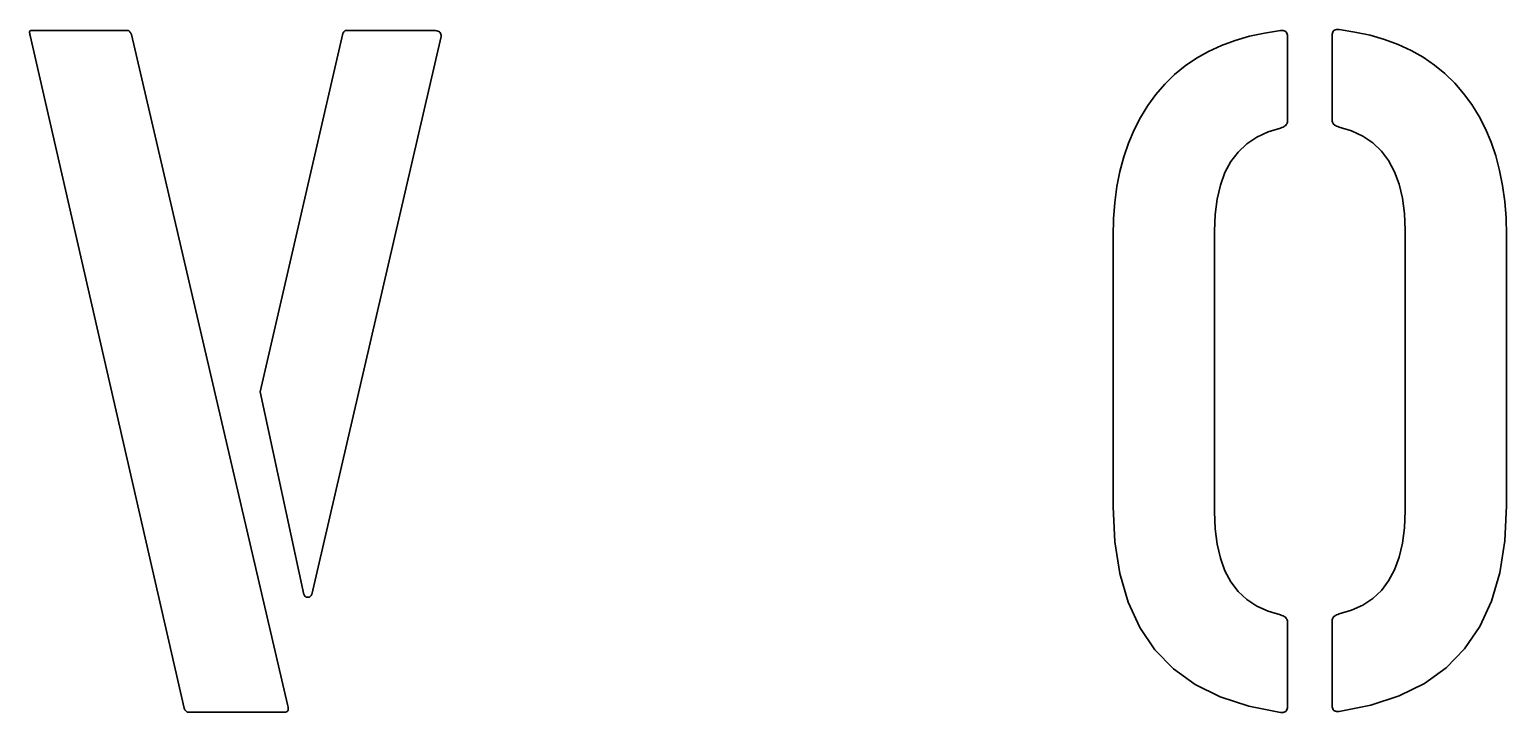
# Model space of a CAD drawing. Extents: x 10 to 410, y -69 to 348.
# Drawn here: x 45.15 to 88.49, y 190.99 to 211.03 of the extents above; entities that cross this region are included whole.
import ezdxf

# ---------------------------------------------------------------- set-up
doc = ezdxf.new("R2010")
doc.units = 0

msp = doc.modelspace()

# ---------------------------------------------------------------- linework, layer by layer
at = {"color": 7, "lineweight": 35, "ltscale": 0.000395}
for p, q in [((45.149994, 210.948578), (45.151428, 210.964294)), ((45.185715, 210.998566), (45.201431, 211))]:
    msp.add_line(p, q, dxfattribs=at)
at = {"color": 7, "lineweight": 35, "ltscale": 0.000466}
msp.add_line((45.151428, 210.929993), (45.149994, 210.948578), dxfattribs=at)
at = {"color": 7, "lineweight": 35, "ltscale": 0.000339}
for p, q in [((45.151428, 210.964294), (45.155716, 210.977142)), ((45.172852, 210.994293), (45.185715, 210.998566))]:
    msp.add_line(p, q, dxfattribs=at)
at = {"color": 7, "lineweight": 35, "ltscale": 0.000546}
msp.add_line((45.155716, 210.908569), (45.151428, 210.929993), dxfattribs=at)
at = {"color": 7, "lineweight": 35, "ltscale": 0.000307}
for p, q in [((45.155716, 210.977142), (45.162857, 210.987152)), ((45.162857, 210.987152), (45.172852, 210.994293))]:
    msp.add_line(p, q, dxfattribs=at)
at = {"color": 7, "lineweight": 35, "ltscale": 0.000633}
msp.add_line((45.162857, 210.884277), (45.155716, 210.908569), dxfattribs=at)
at = {"color": 7, "lineweight": 35, "ltscale": 0.000723}
msp.add_line((45.172852, 210.857147), (45.162857, 210.884277), dxfattribs=at)
at = {"color": 7, "lineweight": 35}
for p, q in [((49.687134, 191.114288), (45.172852, 210.857147)), ((48.144287, 210.885712), (52.715714, 191.228577))]:
    msp.add_line(p, q, dxfattribs=at)
at = {"color": 7, "lineweight": 35, "ltscale": 0.071428}
msp.add_line((45.201431, 211), (48.058563, 211), dxfattribs=at)
at = {"color": 7, "lineweight": 35, "ltscale": 0.000217}
msp.add_line((48.058563, 211), (48.064575, 210.993713), dxfattribs=at)
at = {"color": 7, "lineweight": 35, "ltscale": 0.000248}
msp.add_line((48.064575, 210.993713), (48.071136, 210.986282), dxfattribs=at)
at = {"color": 7, "lineweight": 35, "ltscale": 0.000279}
msp.add_line((48.071136, 210.986282), (48.078278, 210.977722), dxfattribs=at)
at = {"color": 7, "lineweight": 35, "ltscale": 0.00031}
msp.add_line((48.078278, 210.977722), (48.085999, 210.968002), dxfattribs=at)
at = {"color": 7, "lineweight": 35, "ltscale": 0.000341}
msp.add_line((48.085999, 210.968002), (48.094284, 210.957153), dxfattribs=at)
at = {"color": 7, "lineweight": 35, "ltscale": 0.000373}
for p, q in [((48.094284, 210.957153), (48.103134, 210.945145)), ((53.283707, 194.374847), (53.269424, 194.37915)), ((53.362, 194.37915), (53.347717, 194.374847))]:
    msp.add_line(p, q, dxfattribs=at)
at = {"color": 7, "lineweight": 35, "ltscale": 0.000404}
msp.add_line((48.103134, 210.945145), (48.112564, 210.932007), dxfattribs=at)
at = {"color": 7, "lineweight": 35, "ltscale": 0.000436}
msp.add_line((48.112564, 210.932007), (48.122574, 210.917725), dxfattribs=at)
at = {"color": 7, "lineweight": 35, "ltscale": 0.000468}
msp.add_line((48.122574, 210.917725), (48.133148, 210.902283), dxfattribs=at)
at = {"color": 7, "lineweight": 35, "ltscale": 0.000499}
msp.add_line((48.133148, 210.902283), (48.144287, 210.885712), dxfattribs=at)
at = {"color": 7, "lineweight": 35, "ltscale": 0.269778}
msp.add_line((51.91571, 200.399994), (54.344284, 210.914276), dxfattribs=at)
at = {"color": 7, "lineweight": 35, "ltscale": 0.420166}
msp.add_line((57.229996, 210.828583), (53.429993, 194.457153), dxfattribs=at)
at = {"color": 7, "lineweight": 35, "ltscale": 0.000493}
msp.add_line((54.344284, 210.914276), (54.355423, 210.930573), dxfattribs=at)
at = {"color": 7, "lineweight": 35, "ltscale": 0.00045}
msp.add_line((54.355423, 210.930573), (54.365997, 210.945145), dxfattribs=at)
at = {"color": 7, "lineweight": 35, "ltscale": 0.000407}
msp.add_line((54.365997, 210.945145), (54.375992, 210.958008), dxfattribs=at)
at = {"color": 7, "lineweight": 35, "ltscale": 0.000365}
msp.add_line((54.375992, 210.958008), (54.385422, 210.969147), dxfattribs=at)
at = {"color": 7, "lineweight": 35, "ltscale": 0.000324}
msp.add_line((54.385422, 210.969147), (54.394287, 210.978577), dxfattribs=at)
at = {"color": 7, "lineweight": 35, "ltscale": 0.000283}
msp.add_line((54.394287, 210.978577), (54.402573, 210.986298), dxfattribs=at)
at = {"color": 7, "lineweight": 35, "ltscale": 0.000244}
msp.add_line((54.402573, 210.986298), (54.410278, 210.992279), dxfattribs=at)
at = {"color": 7, "lineweight": 35, "ltscale": 0.000209}
msp.add_line((54.410278, 210.992279), (54.417435, 210.996582), dxfattribs=at)
at = {"color": 7, "lineweight": 35, "ltscale": 0.000176}
msp.add_line((54.417435, 210.996582), (54.423996, 210.999146), dxfattribs=at)
at = {"color": 7, "lineweight": 35, "ltscale": 0.000151}
msp.add_line((54.423996, 210.999146), (54.429993, 211), dxfattribs=at)
at = {"color": 7, "lineweight": 35, "ltscale": 0.065}
msp.add_line((54.429993, 211), (57.029999, 211), dxfattribs=at)
at = {"color": 7, "lineweight": 35, "ltscale": 0.000951}
msp.add_line((57.029999, 211), (57.067993, 210.998291), dxfattribs=at)
at = {"color": 7, "lineweight": 35, "ltscale": 0.00086}
msp.add_line((57.067993, 210.998291), (57.102005, 210.993134), dxfattribs=at)
at = {"color": 7, "lineweight": 35, "ltscale": 0.00078}
msp.add_line((57.102005, 210.993134), (57.132004, 210.984573), dxfattribs=at)
at = {"color": 7, "lineweight": 35, "ltscale": 0.000716}
msp.add_line((57.132004, 210.984573), (57.158005, 210.972565), dxfattribs=at)
at = {"color": 7, "lineweight": 35, "ltscale": 0.000671}
msp.add_line((57.158005, 210.972565), (57.179993, 210.957153), dxfattribs=at)
at = {"color": 7, "lineweight": 35, "ltscale": 0.000652}
msp.add_line((57.179993, 210.957153), (57.197998, 210.938293), dxfattribs=at)
at = {"color": 7, "lineweight": 35, "ltscale": 0.000658}
msp.add_line((57.197998, 210.938293), (57.21199, 210.916), dxfattribs=at)
at = {"color": 7, "lineweight": 35, "ltscale": 0.00069}
msp.add_line((57.21199, 210.916), (57.222, 210.890289), dxfattribs=at)
at = {"color": 7, "lineweight": 35, "ltscale": 0.000744}
msp.add_line((57.222, 210.890289), (57.227997, 210.861145), dxfattribs=at)
at = {"color": 7, "lineweight": 35, "ltscale": 0.000816}
msp.add_line((57.227997, 210.861145), (57.229996, 210.828583), dxfattribs=at)
at = {"color": 7, "lineweight": 35, "ltscale": 0.010664}
for p, q in [((80.127136, 210.559998), (80.527145, 210.708145)), ((84.915718, 210.736725), (85.31572, 210.588577))]:
    msp.add_line(p, q, dxfattribs=at)
at = {"color": 7, "lineweight": 35, "ltscale": 0.011004}
for p, q in [((80.527145, 210.708145), (80.949997, 210.830292)), ((84.492859, 210.858856), (84.915718, 210.736725))]:
    msp.add_line(p, q, dxfattribs=at)
at = {"color": 7, "lineweight": 35, "ltscale": 0.011399}
for p, q in [((80.949997, 210.830292), (81.395706, 210.926422)), ((84.047142, 210.955002), (84.492859, 210.858856))]:
    msp.add_line(p, q, dxfattribs=at)
at = {"color": 7, "lineweight": 35, "ltscale": 0.011845}
for p, q in [((81.395706, 210.926422), (81.864288, 210.996582)), ((83.578575, 211.025146), (84.047142, 210.955002))]:
    msp.add_line(p, q, dxfattribs=at)
at = {"color": 7, "lineweight": 35, "ltscale": 0.000954}
for p, q in [((81.864288, 210.996582), (81.902283, 211)), ((83.540573, 211.028564), (83.578575, 211.025146)), ((81.902283, 190.993149), (81.864288, 190.996582)), ((83.578575, 191.025146), (83.540573, 191.021729))]:
    msp.add_line(p, q, dxfattribs=at)
at = {"color": 7, "lineweight": 35, "ltscale": 0.00085}
for p, q in [((81.902283, 211), (81.936279, 210.998871)), ((81.936279, 190.994293), (81.902283, 190.993149))]:
    msp.add_line(p, q, dxfattribs=at)
at = {"color": 7, "lineweight": 35, "ltscale": 0.000763}
for p, q in [((81.936279, 210.998871), (81.966278, 210.993149)), ((83.47657, 211.021713), (83.506569, 211.027435)), ((81.966278, 191), (81.936279, 190.994293)), ((83.506569, 191.022858), (83.47657, 191.028564))]:
    msp.add_line(p, q, dxfattribs=at)
at = {"color": 7, "lineweight": 35, "ltscale": 0.000699}
for p, q in [((81.966278, 210.993149), (81.992279, 210.982864)), ((83.450569, 211.011429), (83.47657, 211.021713)), ((81.992279, 191.010284), (81.966278, 191)), ((83.47657, 191.028564), (83.450569, 191.038849))]:
    msp.add_line(p, q, dxfattribs=at)
at = {"color": 7, "lineweight": 35, "ltscale": 0.000664}
for p, q in [((81.992279, 210.982864), (82.014282, 210.968002)), ((82.046288, 208.261429), (82.032288, 208.238861)), ((83.410568, 208.267426), (83.396568, 208.290009)), ((82.032288, 193.754288), (82.046288, 193.73172)), ((83.396568, 193.760284), (83.410568, 193.782867)), ((82.014282, 191.025146), (81.992279, 191.010284)), ((83.450569, 191.038849), (83.428574, 191.053711))]:
    msp.add_line(p, q, dxfattribs=at)
at = {"color": 7, "lineweight": 35, "ltscale": 0.000662}
for p, q in [((82.014282, 210.968002), (82.032288, 210.948578)), ((83.410568, 210.977142), (83.428574, 210.996582)), ((82.032288, 191.044571), (82.014282, 191.025146)), ((83.428574, 191.053711), (83.410568, 191.073151))]:
    msp.add_line(p, q, dxfattribs=at)
at = {"color": 7, "lineweight": 35, "ltscale": 0.000695}
for p, q in [((82.032288, 210.948578), (82.046288, 210.924576)), ((82.064285, 208.339432), (82.062286, 208.311722)), ((83.380569, 208.340286), (83.378571, 208.368011)), ((82.062286, 193.681427), (82.064285, 193.653717)), ((83.378571, 193.682281), (83.380569, 193.710007)), ((82.046288, 191.068573), (82.032288, 191.044571))]:
    msp.add_line(p, q, dxfattribs=at)
at = {"color": 7, "lineweight": 35, "ltscale": 0.000757}
for p, q in [((82.046288, 210.924576), (82.056282, 210.895996)), ((83.386574, 210.924576), (83.396568, 210.953156)), ((82.056282, 191.097137), (82.046288, 191.068573)), ((83.396568, 191.097137), (83.386574, 191.125717))]:
    msp.add_line(p, q, dxfattribs=at)
at = {"color": 7, "lineweight": 35, "ltscale": 0.000842}
for p, q in [((82.056282, 210.895996), (82.062286, 210.862854)), ((83.380569, 210.891434), (83.386574, 210.924576)), ((83.386574, 191.125717), (83.380569, 191.158859)), ((82.062286, 191.13028), (82.056282, 191.097137))]:
    msp.add_line(p, q, dxfattribs=at)
at = {"color": 7, "lineweight": 35, "ltscale": 0.000944}
for p, q in [((82.062286, 210.862854), (82.064285, 210.82515)), ((83.378571, 210.853714), (83.380569, 210.891434)), ((82.064285, 191.167999), (82.062286, 191.13028)), ((83.380569, 191.158859), (83.378571, 191.196564))]:
    msp.add_line(p, q, dxfattribs=at)
at = {"color": 7, "lineweight": 35, "ltscale": 0.062143}
for p, q in [((82.064285, 210.82515), (82.064285, 208.339432)), ((83.378571, 208.368011), (83.378571, 210.853714)), ((82.064285, 193.653717), (82.064285, 191.167999)), ((83.378571, 191.196564), (83.378571, 193.682281))]:
    msp.add_line(p, q, dxfattribs=at)
at = {"color": 7, "lineweight": 35, "ltscale": 0.000694}
for p, q in [((83.396568, 210.953156), (83.410568, 210.977142)), ((83.410568, 191.073151), (83.396568, 191.097137))]:
    msp.add_line(p, q, dxfattribs=at)
at = {"color": 7, "lineweight": 35, "ltscale": 0.000663}
msp.add_line((83.428574, 210.996582), (83.450569, 211.011429), dxfattribs=at)
at = {"color": 7, "lineweight": 35, "ltscale": 0.000851}
for p, q in [((83.506569, 211.027435), (83.540573, 211.028564)), ((83.540573, 191.021729), (83.506569, 191.022858))]:
    msp.add_line(p, q, dxfattribs=at)
at = {"color": 7, "lineweight": 35, "ltscale": 0.010173}
for p, q in [((79.395706, 210.185715), (79.75, 210.385864)), ((85.692856, 210.414429), (86.047142, 210.214294))]:
    msp.add_line(p, q, dxfattribs=at)
at = {"color": 7, "lineweight": 35, "ltscale": 0.010385}
for p, q in [((79.75, 210.385864), (80.127136, 210.559998)), ((85.31572, 210.588577), (85.692856, 210.414429))]:
    msp.add_line(p, q, dxfattribs=at)
at = {"color": 7, "lineweight": 35, "ltscale": 0.010031}
for p, q in [((86.047142, 210.214294), (86.378571, 209.988144)), ((79.064285, 209.959564), (79.395706, 210.185715))]:
    msp.add_line(p, q, dxfattribs=at)
at = {"color": 7, "lineweight": 35, "ltscale": 0.009962}
for p, q in [((78.755707, 209.707428), (79.064285, 209.959564)), ((86.378571, 209.988144), (86.687141, 209.736008))]:
    msp.add_line(p, q, dxfattribs=at)
at = {"color": 7, "lineweight": 35, "ltscale": 0.01005}
for p, q in [((78.207138, 209.125153), (78.470001, 209.429291)), ((86.972862, 209.457855), (87.235718, 209.153717))]:
    msp.add_line(p, q, dxfattribs=at)
at = {"color": 7, "lineweight": 35, "ltscale": 0.009968}
msp.add_line((78.470001, 209.429291), (78.755707, 209.707428), dxfattribs=at)
at = {"color": 7, "lineweight": 35, "ltscale": 0.009969}
msp.add_line((86.687141, 209.736008), (86.972862, 209.457855), dxfattribs=at)
at = {"color": 7, "lineweight": 35, "ltscale": 0.010124}
for p, q in [((77.968277, 208.798141), (78.207138, 209.125153)), ((87.235718, 209.153717), (87.474571, 208.826721))]:
    msp.add_line(p, q, dxfattribs=at)
at = {"color": 7, "lineweight": 35, "ltscale": 0.010182}
for p, q in [((77.754578, 208.451431), (77.968277, 208.798141)), ((87.474571, 208.826721), (87.688286, 208.480011))]:
    msp.add_line(p, q, dxfattribs=at)
at = {"color": 7, "lineweight": 35, "ltscale": 0.010303}
for p, q in [((87.688286, 208.480011), (87.876854, 208.113571)), ((77.565994, 208.085007), (77.754578, 208.451431))]:
    msp.add_line(p, q, dxfattribs=at)
at = {"color": 7, "lineweight": 35, "ltscale": 0.010483}
for p, q in [((77.402573, 207.698853), (77.565994, 208.085007)), ((87.876854, 208.113571), (88.040291, 207.727432))]:
    msp.add_line(p, q, dxfattribs=at)
at = {"color": 7, "lineweight": 35, "ltscale": 0.009648}
for p, q in [((81.864288, 208.139435), (81.495148, 208.026855)), ((83.947716, 208.055435), (83.578575, 208.167999))]:
    msp.add_line(p, q, dxfattribs=at)
at = {"color": 7, "lineweight": 35, "ltscale": 0.000998}
for p, q in [((81.902283, 208.151718), (81.864288, 208.139435)), ((81.864288, 193.853714), (81.902283, 193.841431))]:
    msp.add_line(p, q, dxfattribs=at)
at = {"color": 7, "lineweight": 35, "ltscale": 0.000919}
for p, q in [((81.936279, 208.16571), (81.902283, 208.151718)), ((83.540573, 208.180298), (83.506569, 208.19429)), ((81.902283, 193.841431), (81.936279, 193.827423)), ((83.506569, 193.856003), (83.540573, 193.869995))]:
    msp.add_line(p, q, dxfattribs=at)
at = {"color": 7, "lineweight": 35, "ltscale": 0.000847}
for p, q in [((81.966278, 208.181427), (81.936279, 208.16571)), ((83.506569, 208.19429), (83.47657, 208.210007)), ((81.936279, 193.827423), (81.966278, 193.811707)), ((83.47657, 193.840286), (83.506569, 193.856003))]:
    msp.add_line(p, q, dxfattribs=at)
at = {"color": 7, "lineweight": 35, "ltscale": 0.000783}
for p, q in [((81.992279, 208.198853), (81.966278, 208.181427)), ((83.47657, 208.210007), (83.450569, 208.227432)), ((81.966278, 193.811707), (81.992279, 193.794281)), ((83.450569, 193.822861), (83.47657, 193.840286))]:
    msp.add_line(p, q, dxfattribs=at)
at = {"color": 7, "lineweight": 35, "ltscale": 0.000729}
for p, q in [((82.014282, 208.218002), (81.992279, 208.198853)), ((83.450569, 208.227432), (83.428574, 208.246582)), ((81.992279, 193.794281), (82.014282, 193.775146)), ((83.428574, 193.803711), (83.450569, 193.822861))]:
    msp.add_line(p, q, dxfattribs=at)
at = {"color": 7, "lineweight": 35, "ltscale": 0.000689}
for p, q in [((82.032288, 208.238861), (82.014282, 208.218002)), ((83.428574, 208.246582), (83.410568, 208.267426)), ((82.014282, 193.775146), (82.032288, 193.754288)), ((83.410568, 193.782867), (83.428574, 193.803711))]:
    msp.add_line(p, q, dxfattribs=at)
at = {"color": 7, "lineweight": 35, "ltscale": 0.000657}
for p, q in [((82.056282, 208.285721), (82.046288, 208.261429)), ((83.386574, 193.735992), (83.396568, 193.760284)), ((82.046288, 193.73172), (82.056282, 193.707428))]:
    msp.add_line(p, q, dxfattribs=at)
at = {"color": 7, "lineweight": 35, "ltscale": 0.000667}
for p, q in [((82.062286, 208.311722), (82.056282, 208.285721)), ((83.386574, 208.314285), (83.380569, 208.340286)), ((82.056282, 193.707428), (82.062286, 193.681427)), ((83.380569, 193.710007), (83.386574, 193.735992))]:
    msp.add_line(p, q, dxfattribs=at)
at = {"color": 7, "lineweight": 35, "ltscale": 0.000656}
msp.add_line((83.396568, 208.290009), (83.386574, 208.314285), dxfattribs=at)
at = {"color": 7, "lineweight": 35, "ltscale": 0.000999}
for p, q in [((83.578575, 208.167999), (83.540573, 208.180298)), ((83.540573, 193.869995), (83.578575, 193.882294))]:
    msp.add_line(p, q, dxfattribs=at)
at = {"color": 7, "lineweight": 35, "ltscale": 0.00912}
for p, q in [((84.278, 207.900574), (83.947716, 208.055435)), ((81.495148, 208.026855), (81.164856, 207.872009))]:
    msp.add_line(p, q, dxfattribs=at)
at = {"color": 7, "lineweight": 35, "ltscale": 0.010719}
for p, q in [((77.264282, 207.292999), (77.402573, 207.698853)), ((88.040291, 207.727432), (88.178574, 207.321579))]:
    msp.add_line(p, q, dxfattribs=at)
at = {"color": 7, "lineweight": 35, "ltscale": 0.008701}
msp.add_line((80.873428, 207.674866), (80.62085, 207.435425), dxfattribs=at)
at = {"color": 7, "lineweight": 35, "ltscale": 0.008796}
for p, q in [((81.164856, 207.872009), (80.873428, 207.674866)), ((84.569427, 207.70343), (84.278, 207.900574))]:
    msp.add_line(p, q, dxfattribs=at)
at = {"color": 7, "lineweight": 35, "ltscale": 0.0087}
msp.add_line((84.821999, 207.464005), (84.569427, 207.70343), dxfattribs=at)
at = {"color": 7, "lineweight": 35, "ltscale": 0.011009}
for p, q in [((77.151138, 206.867432), (77.264282, 207.292999)), ((88.178574, 207.321579), (88.29171, 206.895996))]:
    msp.add_line(p, q, dxfattribs=at)
at = {"color": 7, "lineweight": 35, "ltscale": 0.00884}
for p, q in [((80.62085, 207.435425), (80.407135, 207.153717)), ((85.035713, 207.182281), (84.821999, 207.464005))]:
    msp.add_line(p, q, dxfattribs=at)
at = {"color": 7, "lineweight": 35, "ltscale": 0.009204}
for p, q in [((85.210571, 206.858292), (85.035713, 207.182281)), ((80.407135, 207.153717), (80.232285, 206.829712))]:
    msp.add_line(p, q, dxfattribs=at)
at = {"color": 7, "lineweight": 35, "ltscale": 0.011347}
for p, q in [((77.063141, 206.42215), (77.151138, 206.867432)), ((88.29171, 206.895996), (88.379715, 206.450714))]:
    msp.add_line(p, q, dxfattribs=at)
at = {"color": 7, "lineweight": 35, "ltscale": 0.009768}
for p, q in [((80.232285, 206.829712), (80.096283, 206.46344)), ((85.346573, 206.492004), (85.210571, 206.858292))]:
    msp.add_line(p, q, dxfattribs=at)
at = {"color": 7, "lineweight": 35, "ltscale": 0.011731}
for p, q in [((77.00029, 205.957153), (77.063141, 206.42215)), ((88.379715, 206.450714), (88.442574, 205.985718))]:
    msp.add_line(p, q, dxfattribs=at)
at = {"color": 7, "lineweight": 35, "ltscale": 0.010499}
for p, q in [((80.096283, 206.46344), (79.999146, 206.054871)), ((85.443718, 206.083435), (85.346573, 206.492004))]:
    msp.add_line(p, q, dxfattribs=at)
at = {"color": 7, "lineweight": 35, "ltscale": 0.012155}
msp.add_line((76.96257, 205.472427), (77.00029, 205.957153), dxfattribs=at)
at = {"color": 7, "lineweight": 35, "ltscale": 0.011365}
for p, q in [((79.999146, 206.054871), (79.940857, 205.604004)), ((85.501999, 205.632568), (85.443718, 206.083435))]:
    msp.add_line(p, q, dxfattribs=at)
at = {"color": 7, "lineweight": 35, "ltscale": 0.012154}
msp.add_line((88.442574, 205.985718), (88.480286, 205.501007), dxfattribs=at)
at = {"color": 7, "lineweight": 35, "ltscale": 0.012615}
for p, q in [((76.949997, 204.968002), (76.96257, 205.472427)), ((88.480286, 205.501007), (88.492859, 204.996582))]:
    msp.add_line(p, q, dxfattribs=at)
at = {"color": 7, "lineweight": 35, "ltscale": 0.012338}
for p, q in [((79.940857, 205.604004), (79.921432, 205.11087)), ((85.521431, 205.139435), (85.501999, 205.632568))]:
    msp.add_line(p, q, dxfattribs=at)
at = {"color": 7, "lineweight": 35, "ltscale": 0.205714}
for p, q in [((79.921432, 205.11087), (79.921432, 196.882294)), ((85.521431, 196.910858), (85.521431, 205.139435))]:
    msp.add_line(p, q, dxfattribs=at)
at = {"color": 7, "lineweight": 35, "ltscale": 0.198571}
msp.add_line((76.949997, 197.025146), (76.949997, 204.968002), dxfattribs=at)
at = {"color": 7, "lineweight": 35, "ltscale": 0.198572}
msp.add_line((88.492859, 204.996582), (88.492859, 197.053711), dxfattribs=at)
at = {"color": 7, "lineweight": 35, "ltscale": 0.152008}
msp.add_line((53.201431, 194.457153), (51.91571, 200.399994), dxfattribs=at)
at = {"color": 7, "lineweight": 35, "ltscale": 0.025708}
for p, q in [((76.999146, 195.998001), (76.949997, 197.025146)), ((88.492859, 197.053711), (88.443718, 196.026581))]:
    msp.add_line(p, q, dxfattribs=at)
at = {"color": 7, "lineweight": 35, "ltscale": 0.012467}
for p, q in [((79.921432, 196.882294), (79.940857, 196.384003)), ((85.501999, 196.412567), (85.521431, 196.910858))]:
    msp.add_line(p, q, dxfattribs=at)
at = {"color": 7, "lineweight": 35, "ltscale": 0.011465}
msp.add_line((79.940857, 196.384003), (79.999146, 195.929138), dxfattribs=at)
at = {"color": 7, "lineweight": 35, "ltscale": 0.011464}
msp.add_line((85.443718, 195.957718), (85.501999, 196.412567), dxfattribs=at)
at = {"color": 7, "lineweight": 35, "ltscale": 0.023611}
for p, q in [((77.146576, 195.065155), (76.999146, 195.998001)), ((88.443718, 196.026581), (88.296288, 195.093719))]:
    msp.add_line(p, q, dxfattribs=at)
at = {"color": 7, "lineweight": 35, "ltscale": 0.010568}
for p, q in [((79.999146, 195.929138), (80.096283, 195.517715)), ((85.346573, 195.546295), (85.443718, 195.957718))]:
    msp.add_line(p, q, dxfattribs=at)
at = {"color": 7, "lineweight": 35, "ltscale": 0.009808}
for p, q in [((80.096283, 195.517715), (80.232285, 195.149719)), ((85.210571, 195.178284), (85.346573, 195.546295))]:
    msp.add_line(p, q, dxfattribs=at)
at = {"color": 7, "lineweight": 35, "ltscale": 0.021846}
for p, q in [((77.392288, 194.226578), (77.146576, 195.065155)), ((88.296288, 195.093719), (88.050575, 194.255142))]:
    msp.add_line(p, q, dxfattribs=at)
at = {"color": 7, "lineweight": 35, "ltscale": 0.009217}
for p, q in [((80.232285, 195.149719), (80.407135, 194.82515)), ((85.035713, 194.853714), (85.210571, 195.178284))]:
    msp.add_line(p, q, dxfattribs=at)
at = {"color": 7, "lineweight": 35, "ltscale": 0.008829}
for p, q in [((80.407135, 194.82515), (80.62085, 194.544006)), ((84.821999, 194.572571), (85.035713, 194.853714))]:
    msp.add_line(p, q, dxfattribs=at)
at = {"color": 7, "lineweight": 35, "ltscale": 0.000437}
for p, q in [((53.207718, 194.440857), (53.201431, 194.457153)), ((53.429993, 194.457153), (53.423706, 194.440857))]:
    msp.add_line(p, q, dxfattribs=at)
at = {"color": 7, "lineweight": 35, "ltscale": 0.000409}
for p, q in [((53.215134, 194.426285), (53.207718, 194.440857)), ((53.423706, 194.440857), (53.41629, 194.426285))]:
    msp.add_line(p, q, dxfattribs=at)
at = {"color": 7, "lineweight": 35, "ltscale": 0.000386}
for p, q in [((53.223709, 194.413422), (53.215134, 194.426285)), ((53.41629, 194.426285), (53.407715, 194.413422))]:
    msp.add_line(p, q, dxfattribs=at)
at = {"color": 7, "lineweight": 35, "ltscale": 0.00037}
for p, q in [((53.233429, 194.402283), (53.223709, 194.413422)), ((53.407715, 194.413422), (53.397995, 194.402283))]:
    msp.add_line(p, q, dxfattribs=at)
at = {"color": 7, "lineweight": 35, "ltscale": 0.000359}
for p, q in [((53.244278, 194.392853), (53.233429, 194.402283)), ((53.397995, 194.402283), (53.387146, 194.392853))]:
    msp.add_line(p, q, dxfattribs=at)
at = {"color": 7, "lineweight": 35, "ltscale": 0.000357}
for p, q in [((53.256287, 194.385132), (53.244278, 194.392853)), ((53.387146, 194.392853), (53.375137, 194.385132))]:
    msp.add_line(p, q, dxfattribs=at)
at = {"color": 7, "lineweight": 35, "ltscale": 0.000361}
for p, q in [((53.269424, 194.37915), (53.256287, 194.385132)), ((53.375137, 194.385132), (53.362, 194.37915))]:
    msp.add_line(p, q, dxfattribs=at)
at = {"color": 7, "lineweight": 35, "ltscale": 0.000391}
for p, q in [((53.299149, 194.372284), (53.283707, 194.374847)), ((53.347717, 194.374847), (53.332291, 194.372284))]:
    msp.add_line(p, q, dxfattribs=at)
at = {"color": 7, "lineweight": 35, "ltscale": 0.000415}
for p, q in [((53.31572, 194.371429), (53.299149, 194.372284)), ((53.332291, 194.372284), (53.31572, 194.371429))]:
    msp.add_line(p, q, dxfattribs=at)
at = {"color": 7, "lineweight": 35, "ltscale": 0.020498}
for p, q in [((77.736282, 193.4823), (77.392288, 194.226578)), ((88.050575, 194.255142), (87.706573, 193.510864))]:
    msp.add_line(p, q, dxfattribs=at)
at = {"color": 7, "lineweight": 35, "ltscale": 0.008671}
for p, q in [((80.62085, 194.544006), (80.873428, 194.30629)), ((84.569427, 194.334869), (84.821999, 194.572571))]:
    msp.add_line(p, q, dxfattribs=at)
at = {"color": 7, "lineweight": 35, "ltscale": 0.008756}
msp.add_line((80.873428, 194.30629), (81.164856, 194.112), dxfattribs=at)
at = {"color": 7, "lineweight": 35, "ltscale": 0.008757}
msp.add_line((84.278, 194.140564), (84.569427, 194.334869), dxfattribs=at)
at = {"color": 7, "lineweight": 35, "ltscale": 0.009077}
msp.add_line((81.164856, 194.112), (81.495132, 193.961151), dxfattribs=at)
at = {"color": 7, "lineweight": 35, "ltscale": 0.009612}
msp.add_line((81.495132, 193.961151), (81.864288, 193.853714), dxfattribs=at)
at = {"color": 7, "lineweight": 35, "ltscale": 0.009611}
msp.add_line((83.578575, 193.882294), (83.947716, 193.989716), dxfattribs=at)
at = {"color": 7, "lineweight": 35, "ltscale": 0.009078}
msp.add_line((83.947716, 193.989716), (84.278, 194.140564), dxfattribs=at)
at = {"color": 7, "lineweight": 35, "ltscale": 0.019655}
for p, q in [((78.178574, 192.832291), (77.736282, 193.4823)), ((87.706573, 193.510864), (87.26429, 192.86087))]:
    msp.add_line(p, q, dxfattribs=at)
at = {"color": 7, "lineweight": 35, "ltscale": 0.019382}
for p, q in [((78.719147, 192.276581), (78.178574, 192.832291)), ((87.26429, 192.86087), (86.723717, 192.305145))]:
    msp.add_line(p, q, dxfattribs=at)
at = {"color": 7, "lineweight": 35, "ltscale": 0.019702}
for p, q in [((79.358002, 191.815155), (78.719147, 192.276581)), ((86.723717, 192.305145), (86.084862, 191.843719))]:
    msp.add_line(p, q, dxfattribs=at)
at = {"color": 7, "lineweight": 35, "ltscale": 0.020588}
for p, q in [((80.095139, 191.447998), (79.358002, 191.815155)), ((86.084862, 191.843719), (85.347717, 191.476578))]:
    msp.add_line(p, q, dxfattribs=at)
at = {"color": 7, "lineweight": 35, "ltscale": 0.001145}
msp.add_line((52.715714, 191.228577), (52.730286, 191.18515), dxfattribs=at)
at = {"color": 7, "lineweight": 35, "ltscale": 0.001}
msp.add_line((52.730286, 191.18515), (52.739716, 191.146286), dxfattribs=at)
at = {"color": 7, "lineweight": 35, "ltscale": 0.000864}
msp.add_line((52.739716, 191.146286), (52.744003, 191.112), dxfattribs=at)
at = {"color": 7, "lineweight": 35, "ltscale": 0.021972}
msp.add_line((80.930573, 191.17514), (80.095139, 191.447998), dxfattribs=at)
at = {"color": 7, "lineweight": 35, "ltscale": 0.023766}
for p, q in [((81.864288, 190.996582), (80.930573, 191.17514)), ((84.512291, 191.20372), (83.578575, 191.025146))]:
    msp.add_line(p, q, dxfattribs=at)
at = {"color": 7, "lineweight": 35, "ltscale": 0.021971}
msp.add_line((85.347717, 191.476578), (84.512291, 191.20372), dxfattribs=at)
at = {"color": 7, "lineweight": 35, "ltscale": 0.000613}
msp.add_line((49.698563, 191.092575), (49.687134, 191.114288), dxfattribs=at)
at = {"color": 7, "lineweight": 35, "ltscale": 0.000563}
msp.add_line((49.709991, 191.073151), (49.698563, 191.092575), dxfattribs=at)
at = {"color": 7, "lineweight": 35, "ltscale": 0.000515}
msp.add_line((49.72142, 191.056), (49.709991, 191.073151), dxfattribs=at)
at = {"color": 7, "lineweight": 35, "ltscale": 0.000469}
msp.add_line((49.732849, 191.041138), (49.72142, 191.056), dxfattribs=at)
at = {"color": 7, "lineweight": 35, "ltscale": 0.000425}
msp.add_line((49.744278, 191.028564), (49.732849, 191.041138), dxfattribs=at)
at = {"color": 7, "lineweight": 35, "ltscale": 0.000384}
msp.add_line((49.755707, 191.01828), (49.744278, 191.028564), dxfattribs=at)
at = {"color": 7, "lineweight": 35, "ltscale": 0.000349}
msp.add_line((49.767136, 191.010284), (49.755707, 191.01828), dxfattribs=at)
at = {"color": 7, "lineweight": 35, "ltscale": 0.000319}
msp.add_line((49.778564, 191.004578), (49.767136, 191.010284), dxfattribs=at)
at = {"color": 7, "lineweight": 35, "ltscale": 0.000298}
msp.add_line((49.789993, 191.001144), (49.778564, 191.004578), dxfattribs=at)
at = {"color": 7, "lineweight": 35, "ltscale": 0.000287}
msp.add_line((49.801422, 191), (49.789993, 191.001144), dxfattribs=at)
at = {"color": 7, "lineweight": 35, "ltscale": 0.070715}
msp.add_line((52.630005, 191), (49.801422, 191), dxfattribs=at)
at = {"color": 7, "lineweight": 35, "ltscale": 0.000795}
msp.add_line((52.661713, 191.002289), (52.630005, 191), dxfattribs=at)
at = {"color": 7, "lineweight": 35, "ltscale": 0.000686}
msp.add_line((52.688278, 191.00914), (52.661713, 191.002289), dxfattribs=at)
at = {"color": 7, "lineweight": 35, "ltscale": 0.000607}
msp.add_line((52.709717, 191.020569), (52.688278, 191.00914), dxfattribs=at)
at = {"color": 7, "lineweight": 35, "ltscale": 0.000571}
msp.add_line((52.725998, 191.03656), (52.709717, 191.020569), dxfattribs=at)
at = {"color": 7, "lineweight": 35, "ltscale": 0.000585}
msp.add_line((52.737137, 191.057144), (52.725998, 191.03656), dxfattribs=at)
at = {"color": 7, "lineweight": 35, "ltscale": 0.000646}
msp.add_line((52.743149, 191.082275), (52.737137, 191.057144), dxfattribs=at)
at = {"color": 7, "lineweight": 35, "ltscale": 0.000743}
msp.add_line((52.744003, 191.112), (52.743149, 191.082275), dxfattribs=at)

doc.saveas('drawing.dxf')
